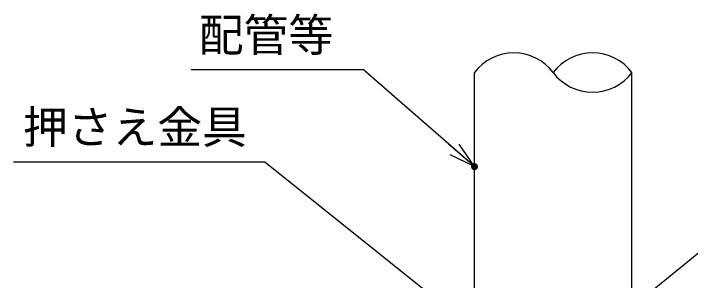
# Model space of a CAD drawing. Extents: x 443 to 1217, y -1921 to -677.
# Drawn here: x 672.9 to 724.5, y -1428.9 to -1408.5 of the extents above; entities that cross this region are included whole.
import ezdxf
from ezdxf.enums import TextEntityAlignment as Align

# ---------------------------------------------------------------- set-up
doc = ezdxf.new("R2010")
doc.units = 0
doc.header["$MEASUREMENT"] = 0
doc.layers.get('0').update_dxf_attribs({"linetype": 'CONTINUOUS'})
doc.layers.add('10', color=7, linetype='CONTINUOUS')
doc.layers.add('5', color=7, linetype='CONTINUOUS')
doc.styles.add('ｽﾀｲﾙ2', font='MS PGothic.ttf')

msp = doc.modelspace()

# ---------------------------------------------------------------- linework, layer by layer
at = {"color": 7, "linetype": 'Continuous'}
for p, q in [((699.555, -1412.773), (686.451, -1412.773)), ((708.014, -1420.138), (699.555, -1412.773)), ((716.645, -1433.559), (738.946, -1415.392)), ((692.053, -1419.792), (672.928, -1419.792)), ((706.146, -1431.09), (692.053, -1419.792))]:
    msp.add_line(p, q, dxfattribs=at)
at = {"color": 0}
for q in [(706.005, -1418.388), (706.859, -1418.422), (706.155, -1419.23)]:
    msp.add_line((708.014, -1420.138), q, dxfattribs=at)
at = {"color": 0, "const_width": 0.266}
msp.add_lwpolyline([(707.988, -1420.269, 1), (708.039, -1420.007, 1), (707.988, -1420.269)], format="xyb", dxfattribs=at)
at = {"layer": '5', "color": 3, "linetype": 'Continuous'}
for p, q in [((708.014, -1431.09), (708.014, -1412.975)), ((720.002, -1431.306), (720.002, -1412.975))]:
    msp.add_line(p, q, dxfattribs=at)
for centre, start, end in [((711.011, -1415.222), 36.8699, 143.1301), ((717.005, -1415.222), 36.8699, 143.1301), ((717.005, -1410.727), 216.8699, 323.1301)]:
    msp.add_arc(centre, 3.746, start, end, dxfattribs=at)

# ---------------------------------------------------------------- texts
at = {"layer": '10', "linetype": 'Continuous', "style": 'ｽﾀｲﾙ2'}
for tag, p in [('配管等', (687.028, -1412.107)), ('押さえ金具', (673.642, -1419.126))]:
    msp.add_attdef(tag, text='', height=2.5, dxfattribs=at).set_placement(p, align=Align.BOTTOM_LEFT)

doc.saveas('drawing.dxf')
